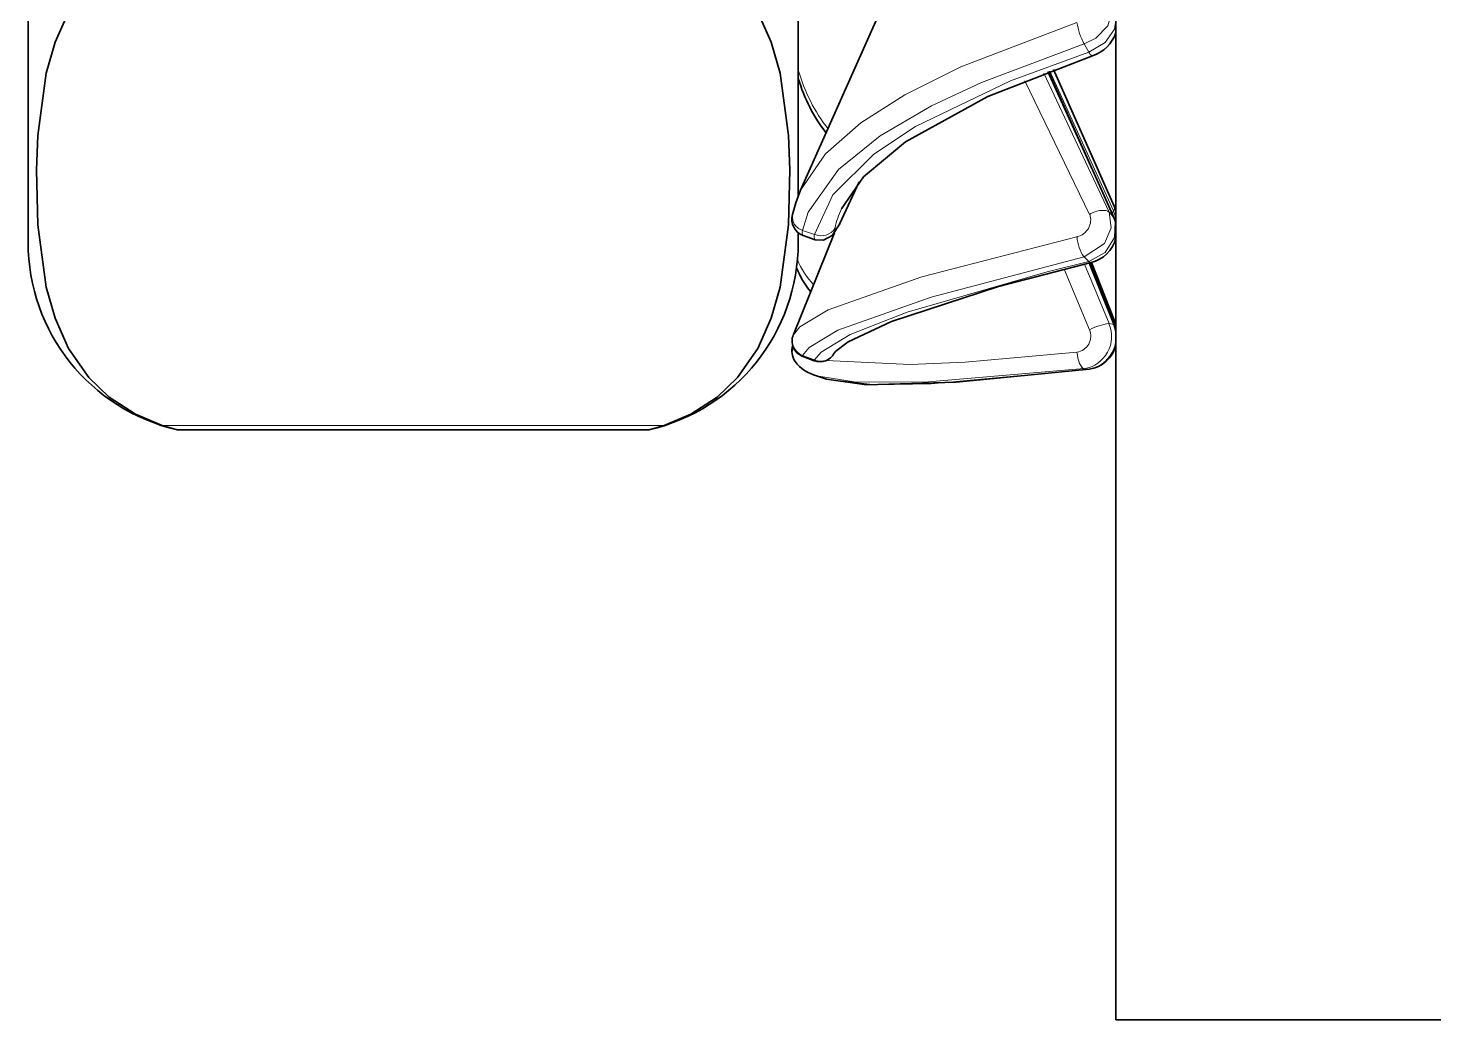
# Model space of a CAD drawing. Extents: x 291 to 834, y 188 to 661.
# Drawn here: x 417.312 to 421.693, y 187.697 to 190.79 of the extents above; entities that cross this region are included whole.
import ezdxf

# ---------------------------------------------------------------- set-up
doc = ezdxf.new("R2010")
doc.units = 0

msp = doc.modelspace()

# ---------------------------------------------------------------- linework, layer by layer
at = {"color": 7, "lineweight": 35, "ltscale": 0.11937}
msp.add_line((417.3121, 190.4975), (417.3121, 195.2723), dxfattribs=at)
at = {"color": 7, "lineweight": 35, "ltscale": 0.125}
msp.add_line((420.702, 187.6969), (420.702, 192.6969), dxfattribs=at)
at = {"color": 7, "lineweight": 35, "ltscale": 0.008212}
msp.add_line((419.7121, 190.4975), (419.7121, 190.826), dxfattribs=at)
at = {"color": 7, "lineweight": 35, "ltscale": 0.013887}
msp.add_line((420.702, 190.2206), (420.702, 190.7761), dxfattribs=at)
at = {"color": 7, "lineweight": 13, "ltscale": 0.000723919}
msp.add_line((420.6172, 190.7149), (420.6032, 190.7402), dxfattribs=at)
at = {"color": 7, "lineweight": 35, "ltscale": 0.011646}
msp.add_line((420.5079, 190.6602), (420.6968, 190.2344), dxfattribs=at)
at = {"color": 7, "lineweight": 13, "ltscale": 0.011573}
msp.add_line((420.4178, 190.6253), (420.6199, 190.2088), dxfattribs=at)
at = {"color": 7, "lineweight": 13, "ltscale": 0.011963}
msp.add_line((420.4774, 190.6487), (420.6807, 190.2155), dxfattribs=at)
at = {"color": 7, "lineweight": 13, "ltscale": 0.012427}
msp.add_line((420.6946, 190.2005), (420.4892, 190.6532), dxfattribs=at)
at = {"color": 7, "lineweight": 35, "ltscale": 0.012517}
msp.add_line((420.4919, 190.6541), (420.6968, 190.1973), dxfattribs=at)
at = {"color": 7, "lineweight": 13, "ltscale": 0.011984}
msp.add_line((420.6946, 190.2195), (420.4961, 190.6558), dxfattribs=at)
at = {"color": 7, "lineweight": 35, "ltscale": 0.009401}
msp.add_line((417.3121, 190.1215), (417.3121, 190.4975), dxfattribs=at)
at = {"color": 7, "lineweight": 35, "ltscale": 0.00575}
msp.add_line((419.7121, 190.2675), (419.7121, 190.4975), dxfattribs=at)
at = {"color": 7, "lineweight": 35, "ltscale": 0.003623}
msp.add_line((419.841, 190.1784), (419.9017, 190.31), dxfattribs=at)
at = {"color": 7, "lineweight": 13, "ltscale": 0.003448}
msp.add_line((419.8422, 190.1827), (419.9, 190.308), dxfattribs=at)
at = {"color": 7, "lineweight": 35, "ltscale": 0.001059}
msp.add_line((419.7192, 190.2841), (419.7041, 190.2445), dxfattribs=at)
at = {"color": 7, "lineweight": 35, "ltscale": 0.000947575}
msp.add_line((419.7041, 190.2445), (419.6942, 190.2079), dxfattribs=at)
at = {"color": 7, "lineweight": 13, "ltscale": 0.000215927}
msp.add_line((420.6946, 190.2195), (420.69, 190.2121), dxfattribs=at)
at = {"color": 7, "lineweight": 35, "ltscale": 0.00036551}
msp.add_line((420.6968, 190.2344), (420.7018, 190.2206), dxfattribs=at)
at = {"color": 7, "lineweight": 13, "ltscale": 0.000511795}
msp.add_line((420.6946, 190.2005), (420.6807, 190.2155), dxfattribs=at)
at = {"color": 7, "lineweight": 35, "ltscale": 0.000372487}
msp.add_line((420.7018, 190.1833), (420.6968, 190.1973), dxfattribs=at)
at = {"color": 7, "lineweight": 35, "ltscale": 0.008546}
msp.add_line((419.697, 189.8342), (419.8254, 190.1511), dxfattribs=at)
at = {"color": 7, "lineweight": 35, "ltscale": 0.000727844}
msp.add_line((419.7121, 190.1215), (419.7121, 190.1506), dxfattribs=at)
at = {"color": 7, "lineweight": 13, "ltscale": 0.000986523}
msp.add_line((419.7249, 190.1588), (419.7624, 190.1464), dxfattribs=at)
at = {"color": 7, "lineweight": 35, "ltscale": 0.000986421}
msp.add_line((419.7274, 190.1425), (419.7647, 190.1298), dxfattribs=at)
at = {"color": 7, "lineweight": 35, "ltscale": 0.006775}
msp.add_line((420.702, 189.8637), (420.702, 190.1347), dxfattribs=at)
at = {"color": 7, "lineweight": 13, "ltscale": 0.000501773}
msp.add_line((420.6172, 190.0616), (420.6032, 190.076), dxfattribs=at)
at = {"color": 7, "lineweight": 13, "ltscale": 0.005026}
msp.add_line((420.6044, 190.0539), (420.6807, 189.868), dxfattribs=at)
at = {"color": 7, "lineweight": 13, "ltscale": 0.005149}
msp.add_line((420.6946, 189.8656), (420.6179, 190.0567), dxfattribs=at)
at = {"color": 7, "lineweight": 13, "ltscale": 0.004987}
msp.add_line((420.6946, 189.8722), (420.6203, 190.0573), dxfattribs=at)
at = {"color": 7, "lineweight": 35, "ltscale": 0.005201}
msp.add_line((420.6208, 190.0574), (420.6977, 189.8641), dxfattribs=at)
at = {"color": 7, "lineweight": 35, "ltscale": 0.00489}
msp.add_line((420.6256, 190.0587), (420.6978, 189.8769), dxfattribs=at)
at = {"color": 7, "lineweight": 13, "ltscale": 0.005108}
msp.add_line((420.541, 190.0376), (420.6199, 189.8492), dxfattribs=at)
at = {"color": 7, "lineweight": 13, "ltscale": 0.000352953}
msp.add_line((420.6946, 189.8656), (420.6807, 189.868), dxfattribs=at)
at = {"color": 7, "lineweight": 13, "ltscale": 0.000142621}
msp.add_line((420.6978, 189.8769), (420.6946, 189.8722), dxfattribs=at)
at = {"color": 7, "lineweight": 35, "ltscale": 0.00034732}
msp.add_line((420.702, 189.8637), (420.6978, 189.8769), dxfattribs=at)
at = {"color": 7, "lineweight": 13, "ltscale": 3.18636e-05}
msp.add_line((419.6963, 189.8322), (419.6969, 189.8333), dxfattribs=at)
at = {"color": 7, "lineweight": 13, "ltscale": 8.63336e-05}
msp.add_line((420.6977, 189.8641), (420.6946, 189.8656), dxfattribs=at)
at = {"color": 7, "lineweight": 35, "ltscale": 0.000350096}
msp.add_line((420.702, 189.8507), (420.6977, 189.8641), dxfattribs=at)
at = {"color": 7, "lineweight": 35, "ltscale": 0.052786}
msp.add_line((420.702, 187.6969), (420.702, 189.8083), dxfattribs=at)
at = {"color": 7, "lineweight": 13, "ltscale": 6.04602e-05}
msp.add_line((419.7245, 189.7667), (419.7249, 189.769), dxfattribs=at)
at = {"color": 7, "lineweight": 35, "ltscale": 0.001002}
msp.add_line((419.7245, 189.7667), (419.7619, 189.7522), dxfattribs=at)
at = {"color": 7, "lineweight": 13, "ltscale": 0.001003}
msp.add_line((419.7249, 189.769), (419.7624, 189.7547), dxfattribs=at)
at = {"color": 7, "lineweight": 13, "ltscale": 6.22439e-05}
msp.add_line((419.7624, 189.7547), (419.7619, 189.7522), dxfattribs=at)
at = {"color": 7, "lineweight": 35, "ltscale": 0.00080823}
msp.add_line((419.769, 189.7052), (419.7997, 189.695), dxfattribs=at)
at = {"color": 7, "lineweight": 13, "ltscale": 0.000352029}
msp.add_line((420.6172, 189.7262), (420.6032, 189.7279), dxfattribs=at)
at = {"color": 7, "lineweight": 35, "ltscale": 0.001228}
for p, q in [((417.7295, 189.5504), (417.7767, 189.537)), ((419.2947, 189.5504), (419.2475, 189.537))]:
    msp.add_line(p, q, dxfattribs=at)
at = {"color": 7, "lineweight": 13, "ltscale": 0.039131}
msp.add_line((417.7295, 189.5504), (419.2947, 189.5504), dxfattribs=at)
at = {"color": 7, "lineweight": 35, "ltscale": 0.036769}
msp.add_line((417.7767, 189.537), (419.2475, 189.537), dxfattribs=at)
at = {"color": 7, "lineweight": 35, "ltscale": 0.075}
msp.add_line((423.702, 187.6969), (420.702, 187.6969), dxfattribs=at)
at = {"color": 7, "lineweight": 35}
for points in [[(419.7192, 190.2841), (420.0089, 190.9361), (420.1135, 191.2083), (420.1483, 191.328)], [(417.7295, 191.0803), (417.6464, 191.0452), (417.5645, 190.9915), (417.5017, 190.931), (417.438, 190.8397), (417.396, 190.7455), (417.3687, 190.6487), (417.3426, 190.4549), (417.3383, 190.3478)], [(419.2947, 191.0803), (419.3778, 191.0452), (419.4597, 190.9915), (419.5225, 190.931), (419.5862, 190.8397), (419.6282, 190.7455), (419.6556, 190.6487), (419.6817, 190.4549), (419.6859, 190.3478)], [(419.8465, 190.226), (419.9156, 190.3256), (420.046, 190.435), (420.3025, 190.576), (420.6287, 190.703)], [(417.7295, 189.5504), (417.6464, 189.5855), (417.5645, 189.6392), (417.5017, 189.6997), (417.438, 189.7909), (417.396, 189.8852), (417.3687, 189.982), (417.3426, 190.1758), (417.3383, 190.3478)], [(419.2947, 189.5504), (419.3778, 189.5855), (419.4597, 189.6392), (419.5225, 189.6997), (419.5862, 189.7909), (419.6282, 189.8852), (419.6556, 189.982), (419.6817, 190.1758), (419.6859, 190.3478)], [(419.8412, 190.1789), (419.8179, 190.1424), (419.7908, 190.128), (419.7647, 190.1298)], [(419.8244, 189.7758), (419.8295, 189.7823), (419.8679, 189.8112), (420.0023, 189.875), (420.3364, 189.9836), (420.6246, 190.0583)], [(419.7997, 189.695), (419.9244, 189.6768), (420.2043, 189.6851), (420.6187, 189.7262)]]:
    msp.add_lwpolyline(points, dxfattribs=at)
at = {"color": 7, "lineweight": 13}
for points in [[(420.6807, 190.8624), (420.6882, 190.8376), (420.6766, 190.7965), (420.64, 190.7585), (420.6032, 190.7402)], [(420.6172, 190.7149), (420.6684, 190.7447), (420.6976, 190.7863), (420.7018, 190.8139), (420.6946, 190.8365)], [(420.5808, 190.8072), (420.2183, 190.6685), (420.0438, 190.5815), (419.9073, 190.4945), (419.7973, 190.398), (419.7192, 190.2841)], [(420.6032, 190.7402), (420.2834, 190.6201), (420.127, 190.5468), (419.9679, 190.454), (419.8375, 190.3488), (419.743, 190.2157), (419.7249, 190.1588)], [(419.7624, 190.1464), (419.8203, 190.2697), (419.9481, 190.3963), (420.0775, 190.4826), (420.3739, 190.6254), (420.6172, 190.7149)], [(419.8268, 190.1668), (419.8262, 190.1619), (419.8264, 190.1604), (419.8272, 190.1595), (419.8289, 190.1603), (419.8341, 190.1672), (419.8422, 190.1827)], [(420.6807, 190.2155), (420.6873, 190.1665), (420.6667, 190.1181), (420.6032, 190.076)], [(420.6172, 190.0616), (420.6683, 190.0899), (420.6974, 190.1365), (420.6994, 190.1869), (420.6946, 190.2005)], [(420.5808, 190.1391), (420.0972, 190.014), (419.8056, 189.9113), (419.7175, 189.8579), (419.6969, 189.8333)], [(420.6032, 190.076), (420.1259, 189.9507), (419.8358, 189.8473), (419.7461, 189.7936), (419.7249, 189.769)], [(419.7624, 189.7547), (419.7839, 189.7792), (419.8742, 189.8339), (420.0513, 189.9038), (420.4879, 190.0296), (420.6172, 190.0616)], [(420.5808, 189.7794), (420.2319, 189.748), (420.0604, 189.7404), (419.7989, 189.7529)], [(420.6032, 189.7279), (420.1055, 189.6854), (419.8862, 189.6863), (419.769, 189.7052)], [(419.7997, 189.695), (419.9525, 189.6768), (420.126, 189.6806), (420.6172, 189.7262)]]:
    msp.add_lwpolyline(points, dxfattribs=at)
for centre, radius, start, end in [((420.7909, 190.8403), 0.2128, 188.9519, 208.063), ((420.636, 190.7203), 0.0191, 196.0074, 247.2328), ((420.2199, 190.8011), 0.5272, 195.6169, 218.2503), ((420.1015, 190.1082), 0.2809, 155.1878, 167.9371), ((420.6817, 190.2292), 0.0161, 322.9888, 18.716), ((420.6247, 190.1865), 0.0772, 356.7895, 25.2736), ((419.7369, 190.2009), 0.0432, 159.4992, 254.158), ((420.5704, 190.1916), 0.0531, 281.1391, 19.1964), ((419.7419, 190.1519), 0.0178, 157.8776, 212.8106), ((419.7797, 190.1392), 0.0182, 157.5466, 212.1323), ((419.7839, 190.1926), 0.0506, 244.9747, 329.0019), ((420.7057, 190.1462), 0.1249, 183.2601, 214.3872), ((419.9518, 190.1681), 0.2624, 202.6542, 222.9901), ((420.6241, 190.0667), 0.00853, 216.8676, 273.6408), ((420.5865, 189.8278), 0.102, 279.4926, 23.1), ((420.7047, 189.6904), 0.1796, 97.7168, 118.117), ((419.7432, 189.8154), 0.0497, 158.8698, 248.4434), ((420.5734, 189.8291), 0.0505, 278.4363, 23.3186), ((420.6002, 189.826), 0.102, 279.6593, 22.7284), ((419.7423, 189.7779), 0.0489, 158.189, 215.009), ((419.7817, 189.7998), 0.049, 246.8271, 337.2852)]:
    msp.add_arc(centre, radius, start, end, dxfattribs=at)
at = {"color": 7, "lineweight": 35}
for centre, radius, start, end in [((420.5951, 190.8107), 0.1126, 287.3396, 342.0589), ((420.2252, 190.7868), 0.5358, 196.763, 217.424), ((419.7459, 190.1927), 0.0536, 163.5665, 249.7007), ((420.5988, 190.1618), 0.1067, 284.0134, 345.2847), ((417.9121, 190.1215), 0.6, 180, 256.961), ((419.1121, 190.1215), 0.6, 283.039, 0), ((419.9688, 190.1453), 0.2815, 201.4475, 219.2571), ((419.7431, 189.8135), 0.0504, 157.2134, 248.3764), ((419.7553, 189.7833), 0.0628, 164.6399, 210.9929), ((420.6058, 189.8239), 0.0987, 277.4965, 346.6502), ((419.8017, 189.8275), 0.1264, 218.0029, 255.0358), ((419.7797, 189.7997), 0.0507, 249.4814, 331.9302)]:
    msp.add_arc(centre, radius, start, end, dxfattribs=at)
at = {"color": 7, "lineweight": 13}
for centre, major_axis, ratio, start_param, end_param in [((420.6375, 190.1913), (0.0453, 0.0211), 0.472412, 0.158529, 1.742935), ((420.5989, 189.7775), (0.0057, -0.0497), 0.357597, 4.632693, 6.200787)]:
    msp.add_ellipse(centre, major_axis=major_axis, ratio=ratio, start_param=start_param, end_param=end_param, dxfattribs=at)

doc.saveas('drawing.dxf')
